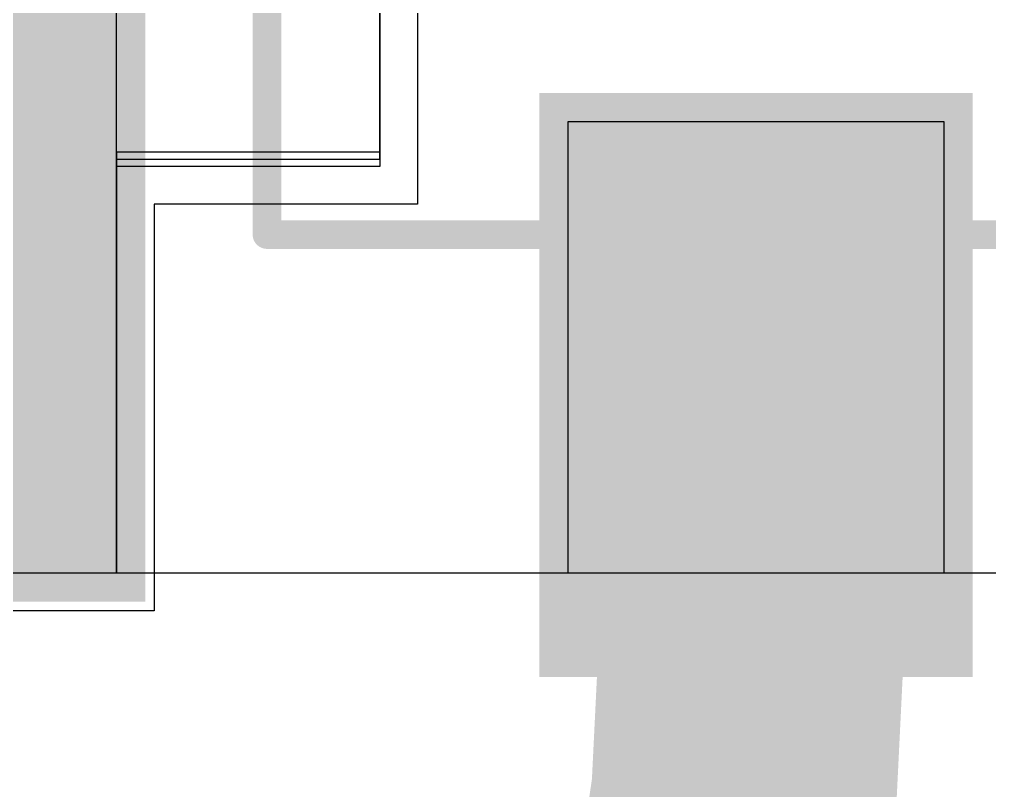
# Model space of a CAD drawing. Extents: x 40.2 to 61.4, y 22.5 to 56.
# Drawn here: x 48.842 to 51.421, y 50.511 to 52.561 of the extents above; entities that cross this region are included whole.
import ezdxf

# ---------------------------------------------------------------- set-up
doc = ezdxf.new("R2010")
doc.units = 0
for name, color, linetype in [('1', 12, 'CONTINUOUS'), ('16', 132, 'CONTINUOUS'), ('21', 251, 'CONTINUOUS'), ('29', 251, 'CONTINUOUS'), ('30', 251, 'CONTINUOUS'), ('31', 251, 'CONTINUOUS'), ('32', 251, 'CONTINUOUS'), ('41', 12, 'CONTINUOUS'), ('42', 132, 'CONTINUOUS'), ('51', 251, 'CONTINUOUS')]:
    doc.layers.add(name, color=color, linetype=linetype)

# ---------------------------------------------------------------- blocks, each defined once
blk = doc.blocks.new('RECT')
blk.add_solid([(-0.5, -0.5), (0.5, -0.5), (-0.5, 0.5), (0.5, 0.5)])

msp = doc.modelspace()

# ---------------------------------------------------------------- linework, layer by layer
at = {"layer": '1'}
for p, q in [((49.8, 54.3702), (49.8, 52.2082)), ((49.8, 52.2082), (49.1, 52.2082)), ((49.1, 52.2082), (49.1, 51.0892)), ((49.1, 51.0892), (47.5, 51.0892))]:
    msp.add_line(p, q, dxfattribs=at)
at = {"layer": '1', "const_width": 0.8128}
for points in [[(50.8, 51.0812), (50.8, 51.5892)], [(50.8, 51.0812), (50.7904, 50.9504)]]:
    msp.add_lwpolyline(points, dxfattribs=at)
at = {"layer": '1'}
for points, const_width in [([(51.0032, 51.5892, 1), (50.5968, 51.5892)], 0.4064), ([(51.0027, 51.0663, 1), (50.5973, 51.0961)], 0.4064), ([(46.21, 46.37, 0.4142), (50.7904, 50.9504)], 0.8128), ([(50.9936, 50.9504, 1), (50.5872, 50.9504)], 0.4064), ([(50.5968, 51.0812, 1), (51.0032, 51.0812)], 0.4064), ([(50.5877, 50.9653, 1), (50.993, 50.9355)], 0.4064)]:
    msp.add_lwpolyline(points, format="xyb", dxfattribs=dict(at, const_width=const_width))
at = {"layer": '21', "const_width": 0.0762}
msp.add_lwpolyline([(49.5, 51.9892), (50.1, 51.9892)], dxfattribs=at)
at = {"layer": '21', "const_width": 0.0381}
for points in [[(49.5, 52.0083, 1), (49.5, 51.9702)], [(50.1, 51.9702, 1), (50.1, 52.0083)]]:
    msp.add_lwpolyline(points, format="xyb", dxfattribs=at)
at = {"layer": '29'}
for p, q in [((49.9, 54.4702), (49.9, 52.0702)), ((49.9, 52.0702), (49.2, 52.0702)), ((49.2, 52.0702), (49.2, 50.9892)), ((49.2, 50.9892), (47.4, 50.9892))]:
    msp.add_line(p, q, dxfattribs=at)
at = {"layer": '31'}
for p, q in [((49.8, 54.3702), (49.8, 52.1702)), ((49.8, 52.1702), (49.1, 52.1702)), ((49.1, 52.1702), (49.1, 51.0892)), ((49.1, 51.0892), (47.5, 51.0892))]:
    msp.add_line(p, q, dxfattribs=at)
at = {"layer": '41'}
for p, q in [((49.8, 52.1892), (49.8, 54.3702)), ((51.3, 52.2892), (50.3, 52.2892)), ((50.3, 52.2892), (50.3, 51.0892)), ((51.3, 51.0892), (51.3, 52.2892)), ((49.1, 51.0892), (49.1, 52.1892)), ((49.1, 52.1892), (49.8, 52.1892)), ((50.3, 51.0892), (49.1, 51.0892)), ((52.5, 51.0892), (51.3, 51.0892))]:
    msp.add_line(p, q, dxfattribs=at)
at = {"layer": '42'}
for p, q in [((49.1, 51.0892), (49.1, 55.4892)), ((52.5, 51.0892), (49.1, 51.0892))]:
    msp.add_line(p, q, dxfattribs=at)
at = {"layer": '51', "const_width": 0.0762}
for points in [[(49.5, 51.9892), (49.5, 54.5892)], [(52.1, 51.9892), (49.5, 51.9892)]]:
    msp.add_lwpolyline(points, dxfattribs=at)
at = {"layer": '51', "const_width": 0.0381}
for points in [[(49.4809, 51.9892, 1), (49.5191, 51.9892)], [(49.5, 52.0083, 1), (49.5, 51.9702)]]:
    msp.add_lwpolyline(points, format="xyb", dxfattribs=at)

# ---------------------------------------------------------------- block references
at = {"layer": '1', "xscale": 1.6, "yscale": 4.4}
msp.add_blockref('RECT', (48.3, 53.2892), dxfattribs=at)
at = {"layer": '1', "yscale": 1.4}
msp.add_blockref('RECT', (50.8, 51.5892), dxfattribs=at)
at = {"layer": '16', "xscale": 1.6, "yscale": 4.4}
msp.add_blockref('RECT', (48.3, 53.2892), dxfattribs=at)
at = {"layer": '29'}
for p, xscale, yscale in [((48.3, 53.2892), 1.7524, 4.5524), ((50.8, 51.5892), 1.1524, 1.5524)]:
    msp.add_blockref('RECT', p, dxfattribs=dict(at, xscale=xscale, yscale=yscale))
at = {"layer": '30', "xscale": 1.7524, "yscale": 4.5524}
msp.add_blockref('RECT', (48.3, 53.2892), dxfattribs=at)
at = {"layer": '31', "xscale": 1.6, "yscale": 4.4}
msp.add_blockref('RECT', (48.3, 53.2892), dxfattribs=at)
at = {"layer": '31', "yscale": 1.4}
msp.add_blockref('RECT', (50.8, 51.5892), dxfattribs=at)
at = {"layer": '32', "xscale": 1.6, "yscale": 4.4}
msp.add_blockref('RECT', (48.3, 53.2892), dxfattribs=at)

doc.saveas('drawing.dxf')
